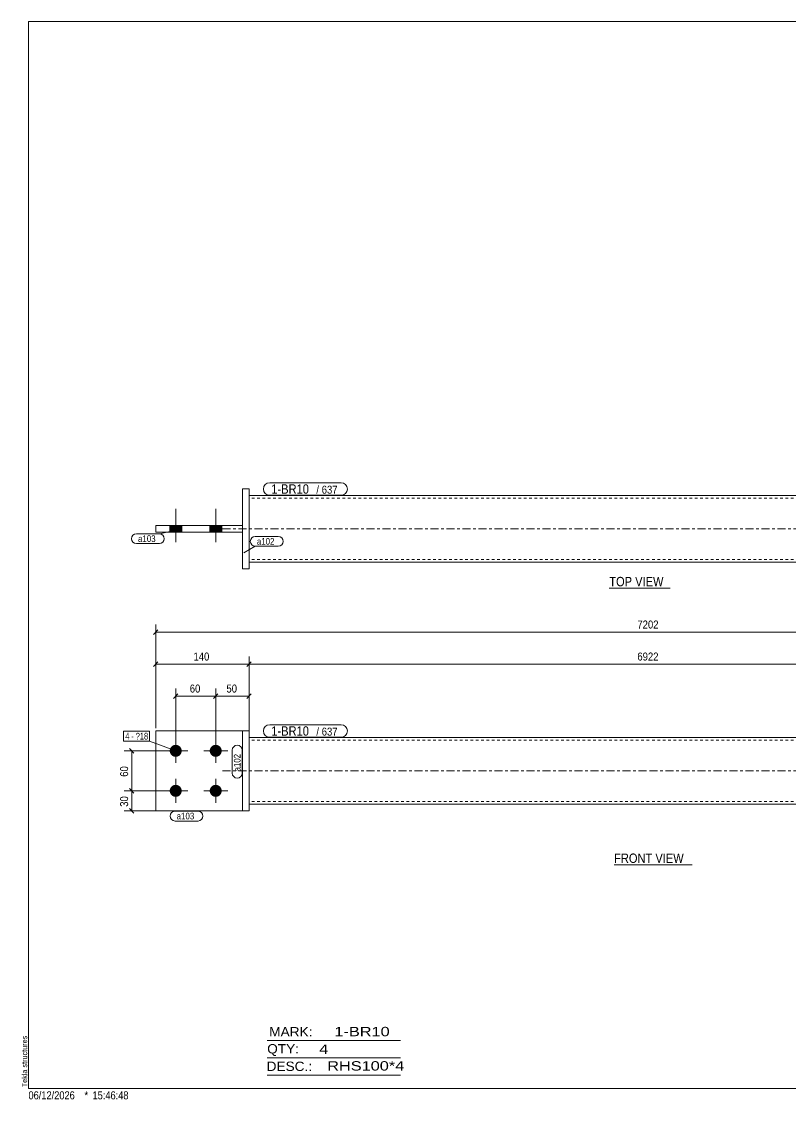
# Model space of a CAD drawing. Header units: millimetres. Extents: x 2 to 579, y 1 to 405.
# Drawn here: x 2.4 to 290.7, y 1 to 405 of the extents above; entities that cross this region are included whole.
import ezdxf

# ---------------------------------------------------------------- set-up
doc = ezdxf.new("R2010")
doc.units = ezdxf.units.MM
for name, pattern in [('XKITLINE00', [0]), ('XKITLINE01', [4, 1, -1, 1, -1]), ('XKITLINE03', [6, 3, -1, 1, -1])]:
    doc.linetypes.add(name, pattern=pattern)
for name, color, linetype, lineweight in [('Bolt', 3, 'Continuous', 0), ('BoltMark', 7, 'Continuous', 0), ('Dimensions', 7, 'Continuous', 0), ('DrawingSheet', 5, 'Continuous', 0), ('OtherObjectType', 7, 'Continuous', 0), ('Part', 2, 'Continuous', 0), ('PartMark', 7, 'Continuous', 0)]:
    doc.layers.add(name, color=color, linetype=linetype, lineweight=lineweight)
doc.styles.add('ARIAL', font='ARIAL.TTF')
doc.styles.add('ARIAL_NARROW', font='ARIALN.TTF')

# ---------------------------------------------------------------- blocks, each defined once
blk = doc.blocks.new('*A1')
at = {"layer": 'Bolt'}
for points in [[(60.14, 129.38), (60.09, 129.38), (60.03, 129.39), (59.98, 129.39), (59.92, 129.4), (59.87, 129.41), (59.82, 129.42), (59.76, 129.43), (59.71, 129.44), (59.65, 129.45), (59.6, 129.46), (59.55, 129.48), (59.49, 129.5), (59.44, 129.51), (59.39, 129.53), (59.34, 129.55), (59.29, 129.58), (59.24, 129.6), (59.19, 129.62), (59.14, 129.65), (59.09, 129.67), (59.04, 129.7), (59, 129.73), (58.95, 129.76), (58.9, 129.79), (58.86, 129.82), (58.82, 129.86), (58.77, 129.89), (58.73, 129.93), (58.69, 129.97), (58.65, 130), (58.61, 130.04), (58.57, 130.08), (58.53, 130.12), (58.5, 130.16), (58.46, 130.2), (58.43, 130.25), (58.39, 130.29), (58.36, 130.34), (58.33, 130.38), (58.3, 130.43), (58.27, 130.48), (58.24, 130.52), (58.22, 130.57), (58.19, 130.62), (58.17, 130.67), (58.14, 130.72), (58.12, 130.77), (58.1, 130.82), (58.08, 130.87), (58.06, 130.93), (58.05, 130.98), (58.03, 131.03), (58.02, 131.09), (58, 131.14), (57.99, 131.19), (57.98, 131.25), (57.97, 131.3), (57.97, 131.36), (57.96, 131.41), (57.96, 131.47), (57.95, 131.52), (57.95, 131.58), (57.95, 131.63), (57.95, 131.69), (57.95, 131.74), (57.96, 131.8), (57.96, 131.85), (57.97, 131.91), (57.97, 131.96), (57.98, 132.02), (57.99, 132.07), (58, 132.13), (58.02, 132.18), (58.03, 132.23), (58.05, 132.29), (58.06, 132.34), (58.08, 132.39), (58.1, 132.44), (58.12, 132.49), (58.14, 132.54), (58.17, 132.59), (58.19, 132.64), (58.22, 132.69), (58.24, 132.74), (58.27, 132.79), (58.3, 132.84), (58.33, 132.88), (58.36, 132.93), (58.39, 132.97), (58.43, 133.02), (58.46, 133.06), (58.5, 133.1), (58.53, 133.14), (58.57, 133.18), (58.61, 133.22), (58.65, 133.26), (58.69, 133.3), (58.73, 133.34), (58.77, 133.37), (58.82, 133.41), (58.86, 133.44), (58.9, 133.47), (58.95, 133.5), (59, 133.53), (59.04, 133.56), (59.09, 133.59), (59.14, 133.62), (59.19, 133.64), (59.24, 133.67), (59.29, 133.69), (59.34, 133.71), (59.39, 133.73), (59.44, 133.75), (59.49, 133.77), (59.55, 133.79), (59.6, 133.8), (59.65, 133.81), (59.71, 133.83), (59.76, 133.84), (59.82, 133.85), (59.87, 133.86), (59.92, 133.87), (59.98, 133.87), (60.03, 133.88), (60.09, 133.88), (60.14, 133.88), (60.2, 133.88), (60.26, 133.88), (60.31, 133.88), (60.37, 133.88), (60.42, 133.87), (60.48, 133.87), (60.53, 133.86), (60.58, 133.85), (60.64, 133.84), (60.69, 133.83), (60.75, 133.81), (60.8, 133.8), (60.85, 133.79), (60.91, 133.77), (60.96, 133.75), (61.01, 133.73), (61.06, 133.71), (61.11, 133.69), (61.16, 133.67), (61.21, 133.64), (61.26, 133.62), (61.31, 133.59), (61.36, 133.56), (61.4, 133.53), (61.45, 133.5), (61.5, 133.47), (61.54, 133.44), (61.58, 133.41), (61.63, 133.37), (61.67, 133.34), (61.71, 133.3), (61.75, 133.26), (61.79, 133.22), (61.83, 133.18), (61.87, 133.14), (61.9, 133.1), (61.94, 133.06), (61.97, 133.02), (62.01, 132.97), (62.04, 132.93), (62.07, 132.88), (62.1, 132.84), (62.13, 132.79), (62.16, 132.74), (62.18, 132.69), (62.21, 132.64), (62.23, 132.59), (62.26, 132.54), (62.28, 132.49), (62.3, 132.44), (62.32, 132.39), (62.34, 132.34), (62.35, 132.29), (62.37, 132.23), (62.38, 132.18), (62.4, 132.13), (62.41, 132.07), (62.42, 132.02), (62.43, 131.96), (62.43, 131.91), (62.44, 131.85), (62.44, 131.8), (62.45, 131.74), (62.45, 131.69), (62.45, 131.63), (62.45, 131.58), (62.45, 131.52), (62.44, 131.47), (62.44, 131.41), (62.43, 131.36), (62.43, 131.3), (62.42, 131.25), (62.41, 131.19), (62.4, 131.14), (62.38, 131.09), (62.37, 131.03), (62.35, 130.98), (62.34, 130.93), (62.32, 130.87), (62.3, 130.82), (62.28, 130.77), (62.26, 130.72), (62.23, 130.67), (62.21, 130.62), (62.18, 130.57), (62.16, 130.52), (62.13, 130.48), (62.1, 130.43), (62.07, 130.38), (62.04, 130.34), (62.01, 130.29), (61.97, 130.25), (61.94, 130.2), (61.9, 130.16), (61.87, 130.12), (61.83, 130.08), (61.79, 130.04), (61.75, 130), (61.71, 129.97), (61.67, 129.93), (61.63, 129.89), (61.58, 129.86), (61.54, 129.82), (61.5, 129.79), (61.45, 129.76), (61.4, 129.73), (61.36, 129.7), (61.31, 129.67), (61.26, 129.65), (61.21, 129.62), (61.16, 129.6), (61.11, 129.58), (61.06, 129.55), (61.01, 129.53), (60.96, 129.51), (60.91, 129.5), (60.85, 129.48), (60.8, 129.46), (60.75, 129.45), (60.69, 129.44), (60.64, 129.43), (60.58, 129.42), (60.53, 129.41), (60.48, 129.4), (60.42, 129.39), (60.37, 129.39), (60.31, 129.38), (60.26, 129.38), (60.2, 129.38)], [(75.14, 129.38), (75.09, 129.38), (75.03, 129.39), (74.98, 129.39), (74.92, 129.4), (74.87, 129.41), (74.82, 129.42), (74.76, 129.43), (74.71, 129.44), (74.65, 129.45), (74.6, 129.46), (74.55, 129.48), (74.49, 129.5), (74.44, 129.51), (74.39, 129.53), (74.34, 129.55), (74.29, 129.58), (74.24, 129.6), (74.19, 129.62), (74.14, 129.65), (74.09, 129.67), (74.04, 129.7), (74, 129.73), (73.95, 129.76), (73.9, 129.79), (73.86, 129.82), (73.82, 129.86), (73.77, 129.89), (73.73, 129.93), (73.69, 129.97), (73.65, 130), (73.61, 130.04), (73.57, 130.08), (73.53, 130.12), (73.5, 130.16), (73.46, 130.2), (73.43, 130.25), (73.39, 130.29), (73.36, 130.34), (73.33, 130.38), (73.3, 130.43), (73.27, 130.48), (73.24, 130.52), (73.22, 130.57), (73.19, 130.62), (73.17, 130.67), (73.14, 130.72), (73.12, 130.77), (73.1, 130.82), (73.08, 130.87), (73.06, 130.93), (73.05, 130.98), (73.03, 131.03), (73.02, 131.09), (73, 131.14), (72.99, 131.19), (72.98, 131.25), (72.97, 131.3), (72.97, 131.36), (72.96, 131.41), (72.96, 131.47), (72.95, 131.52), (72.95, 131.58), (72.95, 131.63), (72.95, 131.69), (72.95, 131.74), (72.96, 131.8), (72.96, 131.85), (72.97, 131.91), (72.97, 131.96), (72.98, 132.02), (72.99, 132.07), (73, 132.13), (73.02, 132.18), (73.03, 132.23), (73.05, 132.29), (73.06, 132.34), (73.08, 132.39), (73.1, 132.44), (73.12, 132.49), (73.14, 132.54), (73.17, 132.59), (73.19, 132.64), (73.22, 132.69), (73.24, 132.74), (73.27, 132.79), (73.3, 132.84), (73.33, 132.88), (73.36, 132.93), (73.39, 132.97), (73.43, 133.02), (73.46, 133.06), (73.5, 133.1), (73.53, 133.14), (73.57, 133.18), (73.61, 133.22), (73.65, 133.26), (73.69, 133.3), (73.73, 133.34), (73.77, 133.37), (73.82, 133.41), (73.86, 133.44), (73.9, 133.47), (73.95, 133.5), (74, 133.53), (74.04, 133.56), (74.09, 133.59), (74.14, 133.62), (74.19, 133.64), (74.24, 133.67), (74.29, 133.69), (74.34, 133.71), (74.39, 133.73), (74.44, 133.75), (74.49, 133.77), (74.55, 133.79), (74.6, 133.8), (74.65, 133.81), (74.71, 133.83), (74.76, 133.84), (74.82, 133.85), (74.87, 133.86), (74.92, 133.87), (74.98, 133.87), (75.03, 133.88), (75.09, 133.88), (75.14, 133.88), (75.2, 133.88), (75.26, 133.88), (75.31, 133.88), (75.37, 133.88), (75.42, 133.87), (75.48, 133.87), (75.53, 133.86), (75.58, 133.85), (75.64, 133.84), (75.69, 133.83), (75.75, 133.81), (75.8, 133.8), (75.85, 133.79), (75.91, 133.77), (75.96, 133.75), (76.01, 133.73), (76.06, 133.71), (76.11, 133.69), (76.16, 133.67), (76.21, 133.64), (76.26, 133.62), (76.31, 133.59), (76.36, 133.56), (76.4, 133.53), (76.45, 133.5), (76.5, 133.47), (76.54, 133.44), (76.58, 133.41), (76.63, 133.37), (76.67, 133.34), (76.71, 133.3), (76.75, 133.26), (76.79, 133.22), (76.83, 133.18), (76.87, 133.14), (76.9, 133.1), (76.94, 133.06), (76.97, 133.02), (77.01, 132.97), (77.04, 132.93), (77.07, 132.88), (77.1, 132.84), (77.13, 132.79), (77.16, 132.74), (77.18, 132.69), (77.21, 132.64), (77.23, 132.59), (77.26, 132.54), (77.28, 132.49), (77.3, 132.44), (77.32, 132.39), (77.34, 132.34), (77.35, 132.29), (77.37, 132.23), (77.38, 132.18), (77.4, 132.13), (77.41, 132.07), (77.42, 132.02), (77.43, 131.96), (77.43, 131.91), (77.44, 131.85), (77.44, 131.8), (77.45, 131.74), (77.45, 131.69), (77.45, 131.63), (77.45, 131.58), (77.45, 131.52), (77.44, 131.47), (77.44, 131.41), (77.43, 131.36), (77.43, 131.3), (77.42, 131.25), (77.41, 131.19), (77.4, 131.14), (77.38, 131.09), (77.37, 131.03), (77.35, 130.98), (77.34, 130.93), (77.32, 130.87), (77.3, 130.82), (77.28, 130.77), (77.26, 130.72), (77.23, 130.67), (77.21, 130.62), (77.18, 130.57), (77.16, 130.52), (77.13, 130.48), (77.1, 130.43), (77.07, 130.38), (77.04, 130.34), (77.01, 130.29), (76.97, 130.25), (76.94, 130.2), (76.9, 130.16), (76.87, 130.12), (76.83, 130.08), (76.79, 130.04), (76.75, 130), (76.71, 129.97), (76.67, 129.93), (76.63, 129.89), (76.58, 129.86), (76.54, 129.82), (76.5, 129.79), (76.45, 129.76), (76.4, 129.73), (76.36, 129.7), (76.31, 129.67), (76.26, 129.65), (76.21, 129.62), (76.16, 129.6), (76.11, 129.58), (76.06, 129.55), (76.01, 129.53), (75.96, 129.51), (75.91, 129.5), (75.85, 129.48), (75.8, 129.46), (75.75, 129.45), (75.69, 129.44), (75.64, 129.43), (75.58, 129.42), (75.53, 129.41), (75.48, 129.4), (75.42, 129.39), (75.37, 129.39), (75.31, 129.38), (75.26, 129.38), (75.2, 129.38)], [(60.14, 114.38), (60.09, 114.38), (60.03, 114.39), (59.98, 114.39), (59.92, 114.4), (59.87, 114.41), (59.82, 114.42), (59.76, 114.43), (59.71, 114.44), (59.65, 114.45), (59.6, 114.46), (59.55, 114.48), (59.49, 114.5), (59.44, 114.51), (59.39, 114.53), (59.34, 114.55), (59.29, 114.58), (59.24, 114.6), (59.19, 114.62), (59.14, 114.65), (59.09, 114.67), (59.04, 114.7), (59, 114.73), (58.95, 114.76), (58.9, 114.79), (58.86, 114.82), (58.82, 114.86), (58.77, 114.89), (58.73, 114.93), (58.69, 114.97), (58.65, 115), (58.61, 115.04), (58.57, 115.08), (58.53, 115.12), (58.5, 115.16), (58.46, 115.2), (58.43, 115.25), (58.39, 115.29), (58.36, 115.34), (58.33, 115.38), (58.3, 115.43), (58.27, 115.48), (58.24, 115.52), (58.22, 115.57), (58.19, 115.62), (58.17, 115.67), (58.14, 115.72), (58.12, 115.77), (58.1, 115.82), (58.08, 115.87), (58.06, 115.93), (58.05, 115.98), (58.03, 116.03), (58.02, 116.09), (58, 116.14), (57.99, 116.19), (57.98, 116.25), (57.97, 116.3), (57.97, 116.36), (57.96, 116.41), (57.96, 116.47), (57.95, 116.52), (57.95, 116.58), (57.95, 116.63), (57.95, 116.69), (57.95, 116.74), (57.96, 116.8), (57.96, 116.85), (57.97, 116.91), (57.97, 116.96), (57.98, 117.02), (57.99, 117.07), (58, 117.13), (58.02, 117.18), (58.03, 117.23), (58.05, 117.29), (58.06, 117.34), (58.08, 117.39), (58.1, 117.44), (58.12, 117.49), (58.14, 117.54), (58.17, 117.59), (58.19, 117.64), (58.22, 117.69), (58.24, 117.74), (58.27, 117.79), (58.3, 117.84), (58.33, 117.88), (58.36, 117.93), (58.39, 117.97), (58.43, 118.02), (58.46, 118.06), (58.5, 118.1), (58.53, 118.14), (58.57, 118.18), (58.61, 118.22), (58.65, 118.26), (58.69, 118.3), (58.73, 118.34), (58.77, 118.37), (58.82, 118.41), (58.86, 118.44), (58.9, 118.47), (58.95, 118.5), (59, 118.53), (59.04, 118.56), (59.09, 118.59), (59.14, 118.62), (59.19, 118.64), (59.24, 118.67), (59.29, 118.69), (59.34, 118.71), (59.39, 118.73), (59.44, 118.75), (59.49, 118.77), (59.55, 118.79), (59.6, 118.8), (59.65, 118.81), (59.71, 118.83), (59.76, 118.84), (59.82, 118.85), (59.87, 118.86), (59.92, 118.87), (59.98, 118.87), (60.03, 118.88), (60.09, 118.88), (60.14, 118.88), (60.2, 118.88), (60.26, 118.88), (60.31, 118.88), (60.37, 118.88), (60.42, 118.87), (60.48, 118.87), (60.53, 118.86), (60.58, 118.85), (60.64, 118.84), (60.69, 118.83), (60.75, 118.81), (60.8, 118.8), (60.85, 118.79), (60.91, 118.77), (60.96, 118.75), (61.01, 118.73), (61.06, 118.71), (61.11, 118.69), (61.16, 118.67), (61.21, 118.64), (61.26, 118.62), (61.31, 118.59), (61.36, 118.56), (61.4, 118.53), (61.45, 118.5), (61.5, 118.47), (61.54, 118.44), (61.58, 118.41), (61.63, 118.37), (61.67, 118.34), (61.71, 118.3), (61.75, 118.26), (61.79, 118.22), (61.83, 118.18), (61.87, 118.14), (61.9, 118.1), (61.94, 118.06), (61.97, 118.02), (62.01, 117.97), (62.04, 117.93), (62.07, 117.88), (62.1, 117.84), (62.13, 117.79), (62.16, 117.74), (62.18, 117.69), (62.21, 117.64), (62.23, 117.59), (62.26, 117.54), (62.28, 117.49), (62.3, 117.44), (62.32, 117.39), (62.34, 117.34), (62.35, 117.29), (62.37, 117.23), (62.38, 117.18), (62.4, 117.13), (62.41, 117.07), (62.42, 117.02), (62.43, 116.96), (62.43, 116.91), (62.44, 116.85), (62.44, 116.8), (62.45, 116.74), (62.45, 116.69), (62.45, 116.63), (62.45, 116.58), (62.45, 116.52), (62.44, 116.47), (62.44, 116.41), (62.43, 116.36), (62.43, 116.3), (62.42, 116.25), (62.41, 116.19), (62.4, 116.14), (62.38, 116.09), (62.37, 116.03), (62.35, 115.98), (62.34, 115.93), (62.32, 115.87), (62.3, 115.82), (62.28, 115.77), (62.26, 115.72), (62.23, 115.67), (62.21, 115.62), (62.18, 115.57), (62.16, 115.52), (62.13, 115.48), (62.1, 115.43), (62.07, 115.38), (62.04, 115.34), (62.01, 115.29), (61.97, 115.25), (61.94, 115.2), (61.9, 115.16), (61.87, 115.12), (61.83, 115.08), (61.79, 115.04), (61.75, 115), (61.71, 114.97), (61.67, 114.93), (61.63, 114.89), (61.58, 114.86), (61.54, 114.82), (61.5, 114.79), (61.45, 114.76), (61.4, 114.73), (61.36, 114.7), (61.31, 114.67), (61.26, 114.65), (61.21, 114.62), (61.16, 114.6), (61.11, 114.58), (61.06, 114.55), (61.01, 114.53), (60.96, 114.51), (60.91, 114.5), (60.85, 114.48), (60.8, 114.46), (60.75, 114.45), (60.69, 114.44), (60.64, 114.43), (60.58, 114.42), (60.53, 114.41), (60.48, 114.4), (60.42, 114.39), (60.37, 114.39), (60.31, 114.38), (60.26, 114.38), (60.2, 114.38)], [(75.14, 114.38), (75.09, 114.38), (75.03, 114.39), (74.98, 114.39), (74.92, 114.4), (74.87, 114.41), (74.82, 114.42), (74.76, 114.43), (74.71, 114.44), (74.65, 114.45), (74.6, 114.46), (74.55, 114.48), (74.49, 114.5), (74.44, 114.51), (74.39, 114.53), (74.34, 114.55), (74.29, 114.58), (74.24, 114.6), (74.19, 114.62), (74.14, 114.65), (74.09, 114.67), (74.04, 114.7), (74, 114.73), (73.95, 114.76), (73.9, 114.79), (73.86, 114.82), (73.82, 114.86), (73.77, 114.89), (73.73, 114.93), (73.69, 114.97), (73.65, 115), (73.61, 115.04), (73.57, 115.08), (73.53, 115.12), (73.5, 115.16), (73.46, 115.2), (73.43, 115.25), (73.39, 115.29), (73.36, 115.34), (73.33, 115.38), (73.3, 115.43), (73.27, 115.48), (73.24, 115.52), (73.22, 115.57), (73.19, 115.62), (73.17, 115.67), (73.14, 115.72), (73.12, 115.77), (73.1, 115.82), (73.08, 115.87), (73.06, 115.93), (73.05, 115.98), (73.03, 116.03), (73.02, 116.09), (73, 116.14), (72.99, 116.19), (72.98, 116.25), (72.97, 116.3), (72.97, 116.36), (72.96, 116.41), (72.96, 116.47), (72.95, 116.52), (72.95, 116.58), (72.95, 116.63), (72.95, 116.69), (72.95, 116.74), (72.96, 116.8), (72.96, 116.85), (72.97, 116.91), (72.97, 116.96), (72.98, 117.02), (72.99, 117.07), (73, 117.13), (73.02, 117.18), (73.03, 117.23), (73.05, 117.29), (73.06, 117.34), (73.08, 117.39), (73.1, 117.44), (73.12, 117.49), (73.14, 117.54), (73.17, 117.59), (73.19, 117.64), (73.22, 117.69), (73.24, 117.74), (73.27, 117.79), (73.3, 117.84), (73.33, 117.88), (73.36, 117.93), (73.39, 117.97), (73.43, 118.02), (73.46, 118.06), (73.5, 118.1), (73.53, 118.14), (73.57, 118.18), (73.61, 118.22), (73.65, 118.26), (73.69, 118.3), (73.73, 118.34), (73.77, 118.37), (73.82, 118.41), (73.86, 118.44), (73.9, 118.47), (73.95, 118.5), (74, 118.53), (74.04, 118.56), (74.09, 118.59), (74.14, 118.62), (74.19, 118.64), (74.24, 118.67), (74.29, 118.69), (74.34, 118.71), (74.39, 118.73), (74.44, 118.75), (74.49, 118.77), (74.55, 118.79), (74.6, 118.8), (74.65, 118.81), (74.71, 118.83), (74.76, 118.84), (74.82, 118.85), (74.87, 118.86), (74.92, 118.87), (74.98, 118.87), (75.03, 118.88), (75.09, 118.88), (75.14, 118.88), (75.2, 118.88), (75.26, 118.88), (75.31, 118.88), (75.37, 118.88), (75.42, 118.87), (75.48, 118.87), (75.53, 118.86), (75.58, 118.85), (75.64, 118.84), (75.69, 118.83), (75.75, 118.81), (75.8, 118.8), (75.85, 118.79), (75.91, 118.77), (75.96, 118.75), (76.01, 118.73), (76.06, 118.71), (76.11, 118.69), (76.16, 118.67), (76.21, 118.64), (76.26, 118.62), (76.31, 118.59), (76.36, 118.56), (76.4, 118.53), (76.45, 118.5), (76.5, 118.47), (76.54, 118.44), (76.58, 118.41), (76.63, 118.37), (76.67, 118.34), (76.71, 118.3), (76.75, 118.26), (76.79, 118.22), (76.83, 118.18), (76.87, 118.14), (76.9, 118.1), (76.94, 118.06), (76.97, 118.02), (77.01, 117.97), (77.04, 117.93), (77.07, 117.88), (77.1, 117.84), (77.13, 117.79), (77.16, 117.74), (77.18, 117.69), (77.21, 117.64), (77.23, 117.59), (77.26, 117.54), (77.28, 117.49), (77.3, 117.44), (77.32, 117.39), (77.34, 117.34), (77.35, 117.29), (77.37, 117.23), (77.38, 117.18), (77.4, 117.13), (77.41, 117.07), (77.42, 117.02), (77.43, 116.96), (77.43, 116.91), (77.44, 116.85), (77.44, 116.8), (77.45, 116.74), (77.45, 116.69), (77.45, 116.63), (77.45, 116.58), (77.45, 116.52), (77.44, 116.47), (77.44, 116.41), (77.43, 116.36), (77.43, 116.3), (77.42, 116.25), (77.41, 116.19), (77.4, 116.14), (77.38, 116.09), (77.37, 116.03), (77.35, 115.98), (77.34, 115.93), (77.32, 115.87), (77.3, 115.82), (77.28, 115.77), (77.26, 115.72), (77.23, 115.67), (77.21, 115.62), (77.18, 115.57), (77.16, 115.52), (77.13, 115.48), (77.1, 115.43), (77.07, 115.38), (77.04, 115.34), (77.01, 115.29), (76.97, 115.25), (76.94, 115.2), (76.9, 115.16), (76.87, 115.12), (76.83, 115.08), (76.79, 115.04), (76.75, 115), (76.71, 114.97), (76.67, 114.93), (76.63, 114.89), (76.58, 114.86), (76.54, 114.82), (76.5, 114.79), (76.45, 114.76), (76.4, 114.73), (76.36, 114.7), (76.31, 114.67), (76.26, 114.65), (76.21, 114.62), (76.16, 114.6), (76.11, 114.58), (76.06, 114.55), (76.01, 114.53), (75.96, 114.51), (75.91, 114.5), (75.85, 114.48), (75.8, 114.46), (75.75, 114.45), (75.69, 114.44), (75.64, 114.43), (75.58, 114.42), (75.53, 114.41), (75.48, 114.4), (75.42, 114.39), (75.37, 114.39), (75.31, 114.38), (75.26, 114.38), (75.2, 114.38)]]:
    blk.add_hatch(color=3, dxfattribs=at).paths.add_polyline_path(points, flags=17)
at = {"layer": 'Bolt', "color": 3, "linetype": 'XKITLINE00', "lineweight": 0}
for p, q in [((60.2, 136.13), (60.2, 127.13)), ((75.2, 136.13), (75.2, 127.13)), ((64.7, 131.63), (55.7, 131.63)), ((79.7, 131.63), (70.7, 131.63)), ((60.2, 121.13), (60.2, 112.13)), ((75.2, 121.13), (75.2, 112.13)), ((64.7, 116.63), (55.7, 116.63)), ((79.7, 116.63), (70.7, 116.63))]:
    blk.add_line(p, q, dxfattribs=at)
blk = doc.blocks.new('*A3')
at = {"layer": 'Part'}
blk.add_hatch(color=2, dxfattribs=at).paths.add_polyline_path([(312, 138.03), (313.6, 138.03), (312.8, 136.63)], flags=17)
at = {"layer": 'Part', "color": 2, "linetype": 'XKITLINE00', "lineweight": 0}
for p, q in [((312.8, 136.63), (312, 138.03)), ((312, 138.03), (313.6, 138.03)), ((313.6, 138.03), (312.8, 136.63)), ((87.7, 136.63), (237.7, 136.63)), ((237.8, 136.63), (387.8, 136.63)), ((237.7, 111.63), (87.7, 111.63)), ((387.8, 111.63), (237.8, 111.63))]:
    blk.add_line(p, q, dxfattribs=at)
at = {"layer": 'Part', "color": 7, "linetype": 'XKITLINE01', "lineweight": 0}
for p, q in [((87.7, 111.63), (87.7, 136.63)), ((237.7, 135.63), (87.7, 135.63)), ((387.8, 135.63), (237.8, 135.63)), ((387.8, 136.63), (387.8, 111.63)), ((237.7, 112.63), (87.7, 112.63)), ((387.8, 112.63), (237.8, 112.63))]:
    blk.add_line(p, q, dxfattribs=at)
at = {"layer": 'Part', "color": 7, "linetype": 'XKITLINE03', "lineweight": 0}
for p, q in [((77.7, 124.13), (237.7, 124.13)), ((237.8, 124.13), (397.8, 124.13))]:
    blk.add_line(p, q, dxfattribs=at)
at = {"layer": 'Part', "color": 2, "linetype": 'XKITLINE00', "lineweight": 0}
blk.add_circle((312.8, 137.53), 1, dxfattribs=at)
blk = doc.blocks.new('*A4')
at = {"layer": 'Part', "color": 2, "linetype": 'XKITLINE00', "lineweight": 0}
for p, q in [((87.7, 139.13), (85.2, 139.13)), ((85.2, 139.13), (85.2, 109.13)), ((87.7, 109.13), (87.7, 139.13)), ((85.2, 109.13), (87.7, 109.13))]:
    blk.add_line(p, q, dxfattribs=at)
blk = doc.blocks.new('*A5')
at = {"layer": 'Part', "color": 2, "linetype": 'XKITLINE00', "lineweight": 0}
for p, q in [((52.7, 109.13), (52.7, 139.13)), ((52.7, 139.13), (85.2, 139.13)), ((52.7, 109.13), (85.2, 109.13))]:
    blk.add_line(p, q, dxfattribs=at)
at = {"layer": 'Part', "color": 7, "linetype": 'XKITLINE01', "lineweight": 0}
blk.add_line((85.2, 109.13), (85.2, 139.13), dxfattribs=at)
blk = doc.blocks.new('*A8')
at = {"layer": 'Bolt'}
for points in [[(62.45, 216.08), (62.45, 213.58), (57.95, 213.58), (57.95, 216.08)], [(62.45, 216.08), (62.45, 213.58), (57.95, 213.58), (57.95, 216.08)], [(77.45, 216.08), (77.45, 213.58), (72.95, 213.58), (72.95, 216.08)], [(77.45, 216.08), (77.45, 213.58), (72.95, 213.58), (72.95, 216.08)]]:
    blk.add_hatch(color=3, dxfattribs=at).paths.add_polyline_path(points, flags=17)
at = {"layer": 'Bolt', "color": 3, "linetype": 'XKITLINE00', "lineweight": 0}
for p, q in [((60.2, 209.83), (60.2, 222.33)), ((60.2, 209.83), (60.2, 222.33)), ((75.2, 209.83), (75.2, 222.33)), ((75.2, 209.83), (75.2, 222.33)), ((57.95, 213.58), (57.95, 216.08)), ((57.95, 213.58), (57.95, 216.08)), ((62.45, 213.58), (62.45, 216.08)), ((62.45, 213.58), (62.45, 216.08)), ((72.95, 213.58), (72.95, 216.08)), ((72.95, 213.58), (72.95, 216.08)), ((77.45, 213.58), (77.45, 216.08)), ((77.45, 213.58), (77.45, 216.08))]:
    blk.add_line(p, q, dxfattribs=at)
blk = doc.blocks.new('*A10')
at = {"layer": 'Part'}
blk.add_hatch(color=2, dxfattribs=at).paths.add_polyline_path([(312, 216.23), (313.6, 216.23), (312.8, 214.83)], flags=17)
at = {"layer": 'Part', "color": 2, "linetype": 'XKITLINE00', "lineweight": 0}
for p, q in [((237.7, 227.33), (87.7, 227.33)), ((387.8, 227.33), (237.8, 227.33)), ((312.8, 214.83), (312, 216.23)), ((312, 216.23), (313.6, 216.23)), ((313.6, 216.23), (312.8, 214.83)), ((237.7, 202.33), (87.7, 202.33)), ((387.8, 202.33), (237.8, 202.33))]:
    blk.add_line(p, q, dxfattribs=at)
at = {"layer": 'Part', "color": 7, "linetype": 'XKITLINE01', "lineweight": 0}
for p, q in [((87.7, 202.33), (87.7, 227.33)), ((237.7, 226.33), (87.7, 226.33)), ((387.8, 226.33), (237.8, 226.33)), ((387.8, 202.33), (387.8, 227.33)), ((237.7, 203.33), (87.7, 203.33)), ((387.8, 203.33), (237.8, 203.33))]:
    blk.add_line(p, q, dxfattribs=at)
at = {"layer": 'Part', "color": 7, "linetype": 'XKITLINE03', "lineweight": 0}
for p, q in [((77.7, 214.83), (237.7, 214.83)), ((237.8, 214.83), (397.8, 214.83))]:
    blk.add_line(p, q, dxfattribs=at)
at = {"layer": 'Part', "color": 2, "linetype": 'XKITLINE00', "lineweight": 0}
blk.add_circle((312.8, 215.73), 1, dxfattribs=at)
blk = doc.blocks.new('*A11')
at = {"layer": 'Part', "color": 2, "linetype": 'XKITLINE00', "lineweight": 0}
for p, q in [((87.7, 229.83), (85.2, 229.83)), ((85.2, 229.83), (85.2, 199.83)), ((87.7, 229.83), (87.7, 199.83)), ((87.7, 199.83), (85.2, 199.83))]:
    blk.add_line(p, q, dxfattribs=at)
blk = doc.blocks.new('*A12')
at = {"layer": 'Part', "color": 2, "linetype": 'XKITLINE00', "lineweight": 0}
for p, q in [((52.7, 213.58), (52.7, 216.08)), ((52.7, 216.08), (85.2, 216.08)), ((85.2, 213.58), (85.2, 216.08)), ((52.7, 213.58), (85.2, 213.58))]:
    blk.add_line(p, q, dxfattribs=at)
blk = doc.blocks.new('*A15')
at = {"layer": 'DrawingSheet', "color": 5, "linetype": 'XKITLINE00', "lineweight": 0}
for p, q in [((579, 405), (5, 405)), ((5, 405), (5, 5)), ((579, 5), (579, 405)), ((5, 5), (579, 5))]:
    blk.add_line(p, q, dxfattribs=at)
at = {"layer": 'DrawingSheet', "color": 5, "style": 'ARIAL', "width": 0.85}
blk.add_text('Tekla structures', height=2, rotation=90, dxfattribs=at).set_placement((4.5, 5.5))
blk = doc.blocks.new('*A19')
at = {"layer": 'OtherObjectType', "color": 6, "linetype": 'XKITLINE00', "lineweight": 0}
for p, q in [((94.5, 23), (144.5, 23)), ((94.5, 16.5), (144.5, 16.5)), ((94.5, 10), (144.5, 10))]:
    blk.add_line(p, q, dxfattribs=at)
at = {"layer": 'OtherObjectType', "color": 6, "style": 'ARIAL_NARROW'}
for s, width, p in [('MARK:', 1.275, (95.27, 24.58)), ('1-BR10', 1.525501, (119.69, 24.65)), ('QTY:', 1.275, (94.5, 18.19)), ('4', 1.525501, (113.99, 18.05)), ('DESC.:', 1.275, (94.29, 11.63)), ('RHS100*4', 1.525501, (117, 11.79))]:
    blk.add_text(s, height=3.5, dxfattribs=dict(at, width=width)).set_placement(p)
blk = doc.blocks.new('*A22')
at = {"layer": 'OtherObjectType', "color": 7, "style": 'ARIAL_NARROW', "width": 1.008832}
for s, p in [('06/12/2026', (4.99, 1)), ('15:46:48', (29, 1)), ('*', (26, 1))]:
    blk.add_text(s, height=3, dxfattribs=at).set_placement(p)
blk = doc.blocks.new('*A23')
at = {"layer": 'Dimensions', "color": 7, "linetype": 'XKITLINE00', "lineweight": 0}
for p, q in [((52.7, 140.13), (52.7, 178.98)), ((422.8, 140.13), (422.8, 178.98)), ((53.55, 176.98), (51.85, 175.28)), ((52.7, 176.13), (422.8, 176.13)), ((423.65, 176.98), (421.95, 175.28))]:
    blk.add_line(p, q, dxfattribs=at)
at = {"layer": 'Dimensions', "color": 3}
for p in [(52.7, 176.13), (422.8, 176.13)]:
    blk.add_point(p, dxfattribs=at)
at = {"layer": 'Dimensions', "color": 3, "style": 'ARIAL', "width": 0.85}
blk.add_text('7202', height=3, dxfattribs=at).set_placement((233.3, 177.48))
blk = doc.blocks.new('*A24')
at = {"layer": 'Dimensions', "color": 7, "linetype": 'XKITLINE00', "lineweight": 0}
for p, q in [((52.7, 140.13), (52.7, 166.98)), ((87.7, 137.63), (87.7, 166.98)), ((53.55, 164.98), (51.85, 163.28)), ((52.7, 164.13), (87.7, 164.13)), ((88.55, 164.98), (86.85, 163.28))]:
    blk.add_line(p, q, dxfattribs=at)
at = {"layer": 'Dimensions', "color": 3}
for p in [(52.7, 164.13), (87.7, 164.13)]:
    blk.add_point(p, dxfattribs=at)
at = {"layer": 'Dimensions', "color": 3, "style": 'ARIAL', "width": 0.85}
blk.add_text('140', height=3, dxfattribs=at).set_placement((66.86, 165.48))
blk = doc.blocks.new('*A25')
at = {"layer": 'Dimensions', "color": 7, "linetype": 'XKITLINE00', "lineweight": 0}
for p, q in [((87.7, 137.63), (87.7, 166.98)), ((387.8, 137.63), (387.8, 166.98)), ((88.55, 164.98), (86.85, 163.28)), ((87.7, 164.13), (387.8, 164.13)), ((388.65, 164.98), (386.95, 163.28))]:
    blk.add_line(p, q, dxfattribs=at)
at = {"layer": 'Dimensions', "color": 3}
for p in [(87.7, 164.13), (387.8, 164.13)]:
    blk.add_point(p, dxfattribs=at)
at = {"layer": 'Dimensions', "color": 3, "style": 'ARIAL', "width": 0.85}
blk.add_text('6922', height=3, dxfattribs=at).set_placement((233.3, 165.48))
blk = doc.blocks.new('*A29')
at = {"layer": 'Dimensions', "color": 7, "linetype": 'XKITLINE00', "lineweight": 0}
for p, q in [((60.2, 132.63), (60.2, 154.98)), ((75.2, 132.63), (75.2, 154.98)), ((61.05, 152.98), (59.35, 151.28)), ((60.2, 152.13), (75.2, 152.13)), ((76.05, 152.98), (74.35, 151.28))]:
    blk.add_line(p, q, dxfattribs=at)
at = {"layer": 'Dimensions', "color": 3}
for p in [(60.2, 152.13), (75.2, 152.13)]:
    blk.add_point(p, dxfattribs=at)
at = {"layer": 'Dimensions', "color": 3, "style": 'ARIAL', "width": 0.85}
blk.add_text('60', height=3, dxfattribs=at).set_placement((65.47, 153.48))
blk = doc.blocks.new('*A30')
at = {"layer": 'Dimensions', "color": 7, "linetype": 'XKITLINE00', "lineweight": 0}
for p, q in [((75.2, 132.63), (75.2, 154.98)), ((87.7, 140.13), (87.7, 154.98)), ((76.05, 152.98), (74.35, 151.28)), ((75.2, 152.13), (87.7, 152.13)), ((88.55, 152.98), (86.85, 151.28))]:
    blk.add_line(p, q, dxfattribs=at)
at = {"layer": 'Dimensions', "color": 3}
for p in [(75.2, 152.13), (87.7, 152.13)]:
    blk.add_point(p, dxfattribs=at)
at = {"layer": 'Dimensions', "color": 3, "style": 'ARIAL', "width": 0.85}
blk.add_text('50', height=3, dxfattribs=at).set_placement((79.22, 153.48))
blk = doc.blocks.new('*A31')
at = {"layer": 'Dimensions', "color": 7, "linetype": 'XKITLINE00', "lineweight": 0}
for p, q in [((42.85, 117.48), (44.55, 115.78)), ((59.2, 116.63), (40.85, 116.63)), ((43.7, 109.13), (43.7, 116.63)), ((84.2, 109.13), (40.85, 109.13)), ((42.85, 109.98), (44.55, 108.28))]:
    blk.add_line(p, q, dxfattribs=at)
at = {"layer": 'Dimensions', "color": 3}
for p in [(43.7, 116.63), (43.7, 109.13)]:
    blk.add_point(p, dxfattribs=at)
at = {"layer": 'Dimensions', "color": 3, "style": 'ARIAL', "width": 0.85}
blk.add_text('30', height=3, rotation=90.0002, dxfattribs=at).set_placement((42.35, 110.66))
blk = doc.blocks.new('*A32')
at = {"layer": 'Dimensions', "color": 7, "linetype": 'XKITLINE00', "lineweight": 0}
for p, q in [((59.2, 131.63), (40.85, 131.63)), ((42.85, 132.48), (44.55, 130.78)), ((43.7, 116.63), (43.7, 131.63)), ((42.85, 117.48), (44.55, 115.78)), ((59.2, 116.63), (40.85, 116.63))]:
    blk.add_line(p, q, dxfattribs=at)
at = {"layer": 'Dimensions', "color": 3}
for p in [(43.7, 131.63), (43.7, 116.63)]:
    blk.add_point(p, dxfattribs=at)
at = {"layer": 'Dimensions', "color": 3, "style": 'ARIAL', "width": 0.85}
blk.add_text('60', height=3, rotation=90.0002, dxfattribs=at).set_placement((42.35, 121.91))
blk = doc.blocks.new('*A36')
at = {"layer": 'BoltMark', "color": 7, "linetype": 'XKITLINE00', "lineweight": 0}
for p, q in [((40.68, 138.98), (50.37, 138.98)), ((40.68, 135.28), (40.68, 138.98)), ((50.37, 135.28), (50.37, 138.98)), ((40.68, 135.28), (50.37, 135.28)), ((60.2, 131.63), (50.37, 135.28))]:
    blk.add_line(p, q, dxfattribs=at)
at = {"layer": 'BoltMark', "color": 3, "style": 'ARIAL_NARROW', "width": 0.85}
for s, p in [('4', (41.28, 135.88)), ('?18', (45.21, 135.88)), ('-', (43.55, 135.88))]:
    blk.add_text(s, height=2.5, dxfattribs=at).set_placement(p)
blk = doc.blocks.new('*A39')
at = {"layer": 'PartMark', "color": 7, "linetype": 'XKITLINE00', "lineweight": 0}
for p, q in [((59.95, 109.03), (68.57, 109.03)), ((59.95, 105.33), (68.57, 105.33))]:
    blk.add_line(p, q, dxfattribs=at)
for centre, start, end in [((59.95, 107.18), 90, 270), ((68.57, 107.18), 270, 90)]:
    blk.add_arc(centre, 1.85, start, end, dxfattribs=at)
at = {"layer": 'PartMark', "color": 3, "style": 'ARIAL', "width": 0.85}
blk.add_text('a103', height=2.5, dxfattribs=at).set_placement((60.55, 105.93))
blk = doc.blocks.new('*A40')
at = {"layer": 'PartMark', "color": 7, "linetype": 'XKITLINE00', "lineweight": 0}
for p, q in [((81.4, 123.27), (81.4, 131.88)), ((85.1, 123.27), (85.1, 131.88))]:
    blk.add_line(p, q, dxfattribs=at)
for centre, start, end in [((83.25, 131.88), 0, 180), ((83.25, 123.27), 180, 0)]:
    blk.add_arc(centre, 1.85, start, end, dxfattribs=at)
at = {"layer": 'PartMark', "color": 3, "style": 'ARIAL', "width": 0.85}
blk.add_text('a102', height=2.5, rotation=90.0002, dxfattribs=at).set_placement((84.5, 123.87))
blk = doc.blocks.new('*A41')
at = {"layer": 'PartMark', "color": 7, "linetype": 'XKITLINE00', "lineweight": 0}
for p, q in [((95.45, 141.43), (122.21, 141.43)), ((95.45, 136.73), (122.21, 136.73))]:
    blk.add_line(p, q, dxfattribs=at)
for centre, start, end in [((95.45, 139.08), 90, 270), ((122.21, 139.08), 270, 90)]:
    blk.add_arc(centre, 2.35, start, end, dxfattribs=at)
at = {"layer": 'PartMark', "color": 1, "style": 'ARIAL', "width": 0.85}
blk.add_text('1-BR10', height=3.5, dxfattribs=at).set_placement((96.05, 137.33))
at = {"layer": 'PartMark', "color": 3, "style": 'ARIAL', "width": 0.85}
for s, p in [('/', (112.93, 137.33)), ('637', (114.94, 137.33))]:
    blk.add_text(s, height=3, dxfattribs=at).set_placement(p)
blk = doc.blocks.new('*A42')
at = {"layer": 'OtherObjectType', "color": 7, "linetype": 'XKITLINE00', "lineweight": 0}
blk.add_line((224.58, 88.88), (253.87, 88.88), dxfattribs=at)
at = {"layer": 'OtherObjectType', "color": 7, "style": 'ARIAL', "width": 0.85}
blk.add_text('FRONT VIEW', height=3.5, dxfattribs=at).set_placement((224.58, 89.63))
blk = doc.blocks.new('*A45')
at = {"layer": 'PartMark', "color": 7, "linetype": 'XKITLINE00', "lineweight": 0}
for p, q in [((59.27, 214.16), (54.08, 213.01)), ((45.46, 213.01), (54.08, 213.01)), ((45.46, 209.31), (54.08, 209.31))]:
    blk.add_line(p, q, dxfattribs=at)
for centre, start, end in [((45.46, 211.16), 90, 270), ((54.08, 211.16), 270, 90)]:
    blk.add_arc(centre, 1.85, start, end, dxfattribs=at)
at = {"layer": 'PartMark', "color": 3, "style": 'ARIAL', "width": 0.85}
blk.add_text('a103', height=2.5, dxfattribs=at).set_placement((46.06, 209.91))
blk = doc.blocks.new('*A46')
at = {"layer": 'PartMark', "color": 7, "linetype": 'XKITLINE00', "lineweight": 0}
for p, q in [((90.02, 212), (98.63, 212)), ((85.77, 205.91), (90.02, 208.3)), ((90.02, 208.3), (98.63, 208.3))]:
    blk.add_line(p, q, dxfattribs=at)
for centre, start, end in [((90.02, 210.15), 90, 270), ((98.63, 210.15), 270, 90)]:
    blk.add_arc(centre, 1.85, start, end, dxfattribs=at)
at = {"layer": 'PartMark', "color": 3, "style": 'ARIAL', "width": 0.85}
blk.add_text('a102', height=2.5, dxfattribs=at).set_placement((90.62, 208.9))
blk = doc.blocks.new('*A47')
at = {"layer": 'PartMark', "color": 7, "linetype": 'XKITLINE00', "lineweight": 0}
for p, q in [((95.45, 232.13), (122.21, 232.13)), ((95.45, 227.43), (122.21, 227.43))]:
    blk.add_line(p, q, dxfattribs=at)
for centre, start, end in [((95.45, 229.78), 90, 270), ((122.21, 229.78), 270, 90)]:
    blk.add_arc(centre, 2.35, start, end, dxfattribs=at)
at = {"layer": 'PartMark', "color": 1, "style": 'ARIAL', "width": 0.85}
blk.add_text('1-BR10', height=3.5, dxfattribs=at).set_placement((96.05, 228.03))
at = {"layer": 'PartMark', "color": 3, "style": 'ARIAL', "width": 0.85}
for s, p in [('/', (112.93, 228.03)), ('637', (114.94, 228.03))]:
    blk.add_text(s, height=3, dxfattribs=at).set_placement(p)
blk = doc.blocks.new('*A48')
at = {"layer": 'OtherObjectType', "color": 7, "linetype": 'XKITLINE00', "lineweight": 0}
blk.add_line((222.77, 192.58), (245.59, 192.58), dxfattribs=at)
at = {"layer": 'OtherObjectType', "color": 7, "style": 'ARIAL', "width": 0.85}
blk.add_text('TOP VIEW', height=3.5, dxfattribs=at).set_placement((222.77, 193.33))

msp = doc.modelspace()

# ---------------------------------------------------------------- block references
at = {"lineweight": 0}
for name in ['*A15', '*A47', '*A11', '*A8', '*A45', '*A12', '*A46', '*A48', '*A23', '*A24', '*A25', '*A29', '*A30', '*A41', '*A36', '*A5', '*A4', '*A1', '*A40', '*A32', '*A31', '*A39', '*A42', '*A19', '*A22']:
    msp.add_blockref(name, (0, 0), dxfattribs=at)
at = {"layer": 'Part', "lineweight": 0}
for name in ['*A10', '*A3']:
    msp.add_blockref(name, (0, 0), dxfattribs=at)

doc.saveas('drawing.dxf')
